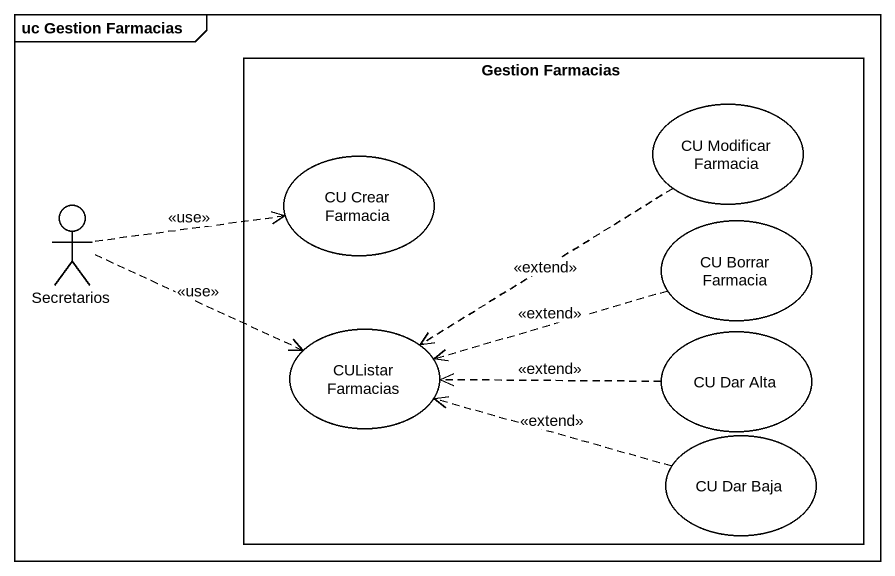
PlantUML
@startuml
mainframe uc Gestion Farmacias
rectangle "Gestion Farmacias" as Gestion_Farmacias {
  usecase "CU Modificar Farmacia" as CU_Modificar_Farmacia
  usecase "CU Crear Farmacia" as CU_Crear_Farmacia
  usecase "CU Borrar Farmacia" as CU_Borrar_Farmacia
  usecase "CUListar Farmacias" as CUListar_Farmacias
  usecase "CU Dar Alta" as CU_Dar_Alta
  usecase "CU Dar Baja" as CU_Dar_Baja
}
actor Secretarios
CU_Modificar_Farmacia ..> CUListar_Farmacias : <<extend>>
Secretarios .right.> CU_Crear_Farmacia : <<use>>
Secretarios .right.> CUListar_Farmacias : <<use>>
CU_Borrar_Farmacia .left.> CUListar_Farmacias : <<extend>>
CU_Dar_Alta .left.> CUListar_Farmacias : <<extend>>
CU_Dar_Baja .left.> CUListar_Farmacias : <<extend>>
@enduml
